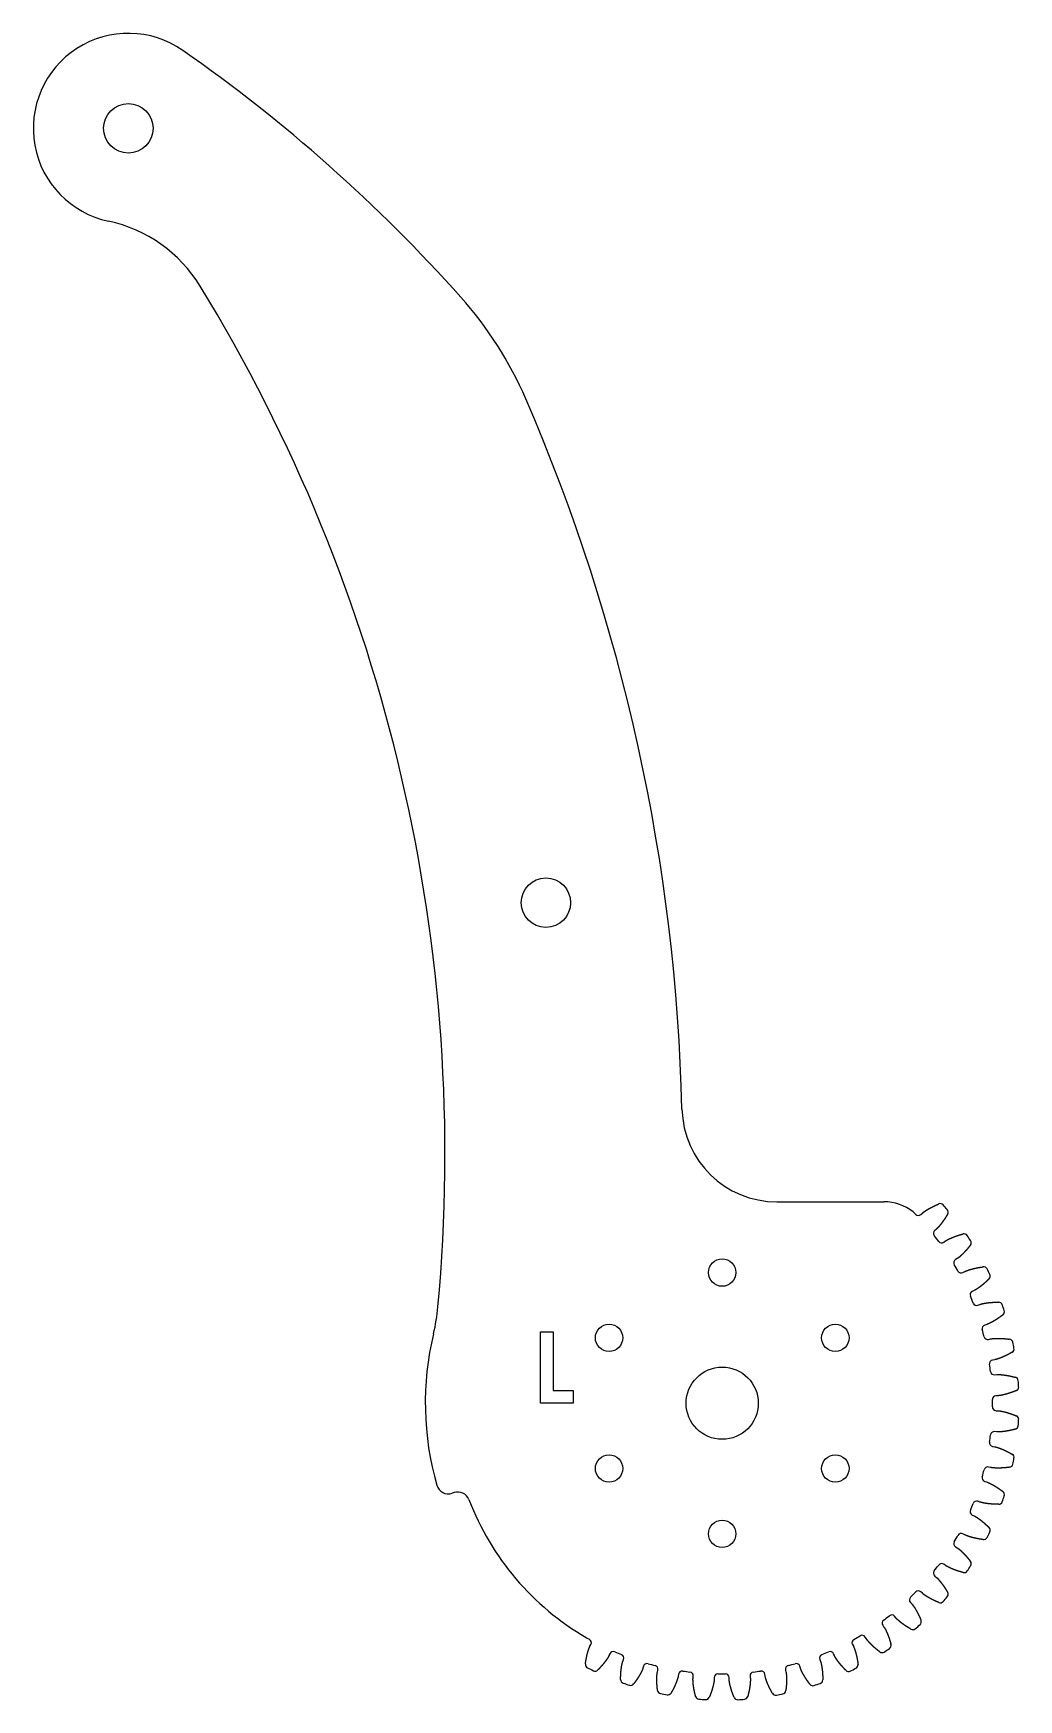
# Model space of a CAD drawing. Header units: inches. Extents: x -3.63 to 1.56, y -1.56 to 7.21.
import ezdxf

# ---------------------------------------------------------------- set-up
doc = ezdxf.new("R2010")
doc.units = ezdxf.units.IN
doc.header["$MEASUREMENT"] = 0

msp = doc.modelspace()

# ---------------------------------------------------------------- linework, layer by layer
at = {"color": 7, "linetype": 'Continuous', "lineweight": 25}
for p, q in [((0.2882, 1.06), (0.8511, 1.06)), ((1.0457, 0.993), (1.0536, 1.0005)), ((1.1271, 0.9167), (1.1186, 0.9098)), ((1.1663, 0.8476), (1.1752, 0.8541)), ((1.2371, 0.7614), (1.2278, 0.7557)), ((1.2669, 0.6878), (1.2766, 0.693)), ((1.3259, 0.593), (1.3159, 0.5886)), ((1.3459, 0.5162), (1.3561, 0.5201)), ((-0.9567, 0), (-0.9567, 0.375)), ((-0.9567, 0.375), (-0.8894, 0.375)), ((-0.8894, 0.375), (-0.8894, 0.0673)), ((1.3919, 0.4145), (1.3814, 0.4114)), ((1.4017, 0.3358), (1.4123, 0.3383)), ((1.4341, 0.229), (1.4233, 0.2272)), ((1.4335, 0.1496), (1.4444, 0.1507)), ((-0.7837, 0), (-0.9567, 0)), ((-0.8894, 0.0673), (-0.7837, 0.0673)), ((-0.7837, 0.0673), (-0.7837, 0)), ((1.4517, 0.0395), (1.4407, 0.0392)), ((1.4407, -0.0392), (1.4517, -0.0395)), ((1.4444, -0.1507), (1.4335, -0.1496)), ((1.4233, -0.2272), (1.4341, -0.229)), ((1.4123, -0.3383), (1.4017, -0.3358)), ((1.3814, -0.4114), (1.3919, -0.4145)), ((-1.4108, -0.4705), (-1.4217, -0.4741)), ((1.3561, -0.5201), (1.3459, -0.5162)), ((1.3159, -0.5886), (1.3259, -0.593)), ((1.2766, -0.693), (1.2669, -0.6878)), ((1.2278, -0.7557), (1.2371, -0.7614)), ((1.1752, -0.8541), (1.1663, -0.8476)), ((1.1186, -0.9098), (1.1271, -0.9167)), ((0.9903, -1.0484), (0.9978, -1.0563)), ((1.0536, -1.0005), (1.0457, -0.993)), ((0.914, -1.1298), (0.9071, -1.1213)), ((0.8449, -1.169), (0.8514, -1.1779)), ((-0.6957, -1.2793), (-0.6905, -1.2697)), ((0.6851, -1.2697), (0.6903, -1.2793)), ((0.7587, -1.2398), (0.7529, -1.2305)), ((-0.5913, -1.3186), (-0.5958, -1.3286)), ((-0.5228, -1.3588), (-0.5189, -1.3486)), ((-0.4141, -1.3841), (-0.4173, -1.3946)), ((0.4118, -1.3946), (0.4087, -1.3841)), ((0.5135, -1.3486), (0.5174, -1.3588)), ((0.5903, -1.3286), (0.5859, -1.3186)), ((-0.341, -1.4151), (-0.3385, -1.4044)), ((-0.23, -1.426), (-0.2317, -1.4368)), ((-0.1534, -1.4471), (-0.1523, -1.4362)), ((-0.0419, -1.4435), (-0.0422, -1.4544)), ((0.0368, -1.4544), (0.0365, -1.4435)), ((0.1469, -1.4362), (0.148, -1.4471)), ((0.2263, -1.4368), (0.2245, -1.426)), ((0.333, -1.4044), (0.3356, -1.4151))]:
    msp.add_line(p, q, dxfattribs=at)
for centre, radius in [((-3.1251, 6.7104), 0.13), ((-0.9279, 2.6345), 0.13), ((0, 0.6875), 0.072), ((-0.5954, 0.3438), 0.072), ((0.5954, 0.3438), 0.072), ((0, 0), 0.19), ((-0.5954, -0.3438), 0.072), ((0.5954, -0.3438), 0.072), ((0, -0.6875), 0.072)]:
    msp.add_circle(centre, radius, dxfattribs=at)
for centre, radius, start, end in [((-3.1251, 6.7104), 0.5, 55.125, 257.9156), ((-7.6279, 0.2497), 8.375, 41.70794, 55.125), ((-3.3868, 5.4881), 0.75, 31.48836, 77.9156), ((-10.2088, 1.3095), 8.75, 354.74476, 31.48836), ((-2.8687, 4.4912), 2, 23.4356, 41.70794), ((-10.2088, 1.3095), 10, 1.36738, 23.4356), ((0.2882, 1.56), 0.5, 181.36738, 270), ((0.8511, 0.81), 0.25, 52.1121, 90), ((-0.0008, 0.0019), 1.4219, 44.21932, 45), ((1.0322, 1.0072), 0.0195, 224.21932, 313.4427), ((1.1477, 1.0305), 0.02, 41.92081, 112.28566), ((0, 0), 1.5625, 40.71266, 41.92081), ((1.1692, 1.0061), 0.02, 330.21913, 40.71266), ((1.1309, 0.8946), 0.0195, 129.0573, 218.28068), ((-0.0006, 0.0017), 1.4219, 36.71932, 38.28068), ((1.2726, 0.8716), 0.02, 34.40753, 104.7574), ((0, 0), 1.5625, 33.20493, 34.40753), ((1.1548, 0.8635), 0.0195, 216.71932, 305.9427), ((1.2906, 0.8447), 0.02, 322.74676, 33.20493), ((1.238, 0.739), 0.0195, 121.5573, 210.78068), ((-0.0004, 0.0014), 1.4219, 29.21932, 30.78068), ((1.3757, 0.6977), 0.02, 26.89378, 97.23337), ((0, 0), 1.5625, 25.69575, 26.89378), ((1.2576, 0.705), 0.0195, 209.21932, 298.4427), ((1.39, 0.6688), 0.02, 315.27002, 25.69575), ((1.3238, 0.5707), 0.0195, 114.0573, 203.28068), ((-0.0002, 0.001), 1.4219, 21.71932, 23.28068), ((1.3389, 0.5344), 0.0195, 201.71932, 290.9427), ((1.4551, 0.5118), 0.02, 19.3798, 89.7144), ((-2.4914, 0.5996), 1, 346.46726, 354.74476), ((0, 0), 1.5625, 18.18527, 19.3798), ((1.4655, 0.4814), 0.02, 307.7881, 18.18527), ((0, 0), 1.5625, 166.46726, 196.05468), ((1.387, 0.3927), 0.0195, 106.5573, 195.78068), ((-0.0001, 0.0007), 1.4219, 14.21932, 15.78068), ((1.3972, 0.3548), 0.0195, 194.21932, 283.4427), ((1.5095, 0.3172), 0.02, 11.86583, 82.20119), ((1.5158, 0.2857), 0.02, 300.30035, 10.67366), ((0, 0), 1.5625, 10.67366, 11.86583), ((1.4264, 0.208), 0.0195, 99.0573, 188.28068), ((0, 0.0004), 1.4219, 6.71932, 8.28068), ((1.4315, 0.169), 0.0195, 186.71932, 275.9427), ((1.5381, 0.1171), 0.02, 4.3521, 74.69419), ((0, 0), 1.5625, 3.16114, 4.3521), ((1.4413, 0.0196), 0.0195, 91.5573, 180.78068), ((0, 0), 1.4219, 359.21932, 0.78068), ((1.5402, 0.0851), 0.02, 292.80632, 3.16114), ((1.4413, -0.0196), 0.0195, 179.21932, 268.4427), ((1.5402, -0.0851), 0.02, 356.83886, 67.19368), ((0, 0), 1.5625, 355.6479, 356.83886), ((0, -0.0004), 1.4219, 351.71932, 353.28068), ((1.4315, -0.169), 0.0195, 84.0573, 173.28068), ((1.5381, -0.1171), 0.02, 285.30581, 355.6479), ((1.4264, -0.208), 0.0195, 171.71932, 260.9427), ((-0.0001, -0.0007), 1.4219, 344.21932, 345.78068), ((1.3972, -0.3548), 0.0195, 76.5573, 165.78068), ((1.5095, -0.3172), 0.02, 277.79881, 348.13417), ((1.5158, -0.2857), 0.02, 349.32634, 59.69965), ((0, 0), 1.5625, 348.13417, 349.32634), ((-1.4415, -0.4148), 0.0625, 196.05468, 288.4427), ((1.387, -0.3927), 0.0195, 164.21932, 253.4427), ((-1.391, -0.5298), 0.0625, 20.84925, 108.4427), ((0, 0), 1.4259, 200.84925, 239.90553), ((1.3389, -0.5344), 0.0195, 69.0573, 158.28068), ((1.4551, -0.5118), 0.02, 270.2856, 340.6202), ((0, 0), 1.5625, 340.6202, 341.81473), ((1.4655, -0.4814), 0.02, 341.81473, 52.2119), ((1.3238, -0.5707), 0.0195, 156.71932, 245.9427), ((-0.0002, -0.001), 1.4219, 336.71932, 338.28068), ((-0.0004, -0.0014), 1.4219, 329.21932, 330.78068), ((1.2576, -0.705), 0.0195, 61.5573, 150.78068), ((0, 0), 1.5625, 333.10622, 334.30425), ((1.39, -0.6688), 0.02, 334.30425, 44.72998), ((1.238, -0.739), 0.0195, 149.21932, 238.4427), ((1.3757, -0.6977), 0.02, 262.76663, 333.10622), ((-0.0006, -0.0017), 1.4219, 321.71932, 323.28068), ((1.1548, -0.8635), 0.0195, 54.0573, 143.28068), ((0, 0), 1.5625, 325.59247, 326.79507), ((1.2906, -0.8447), 0.02, 326.79507, 37.25324), ((1.1309, -0.8946), 0.0195, 141.71932, 230.9427), ((1.2726, -0.8716), 0.02, 255.2426, 325.59247), ((1.0045, -1.0349), 0.0195, 134.21932, 223.4427), ((-0.0008, -0.0019), 1.4219, 314.21932, 315.78068), ((1.0322, -1.0072), 0.0195, 46.5573, 135.78068), ((1.1477, -1.0305), 0.02, 247.71434, 318.07919), ((0, 0), 1.5625, 318.07919, 319.28734), ((1.1692, -1.0061), 0.02, 319.28734, 29.78087), ((-0.0011, -0.0022), 1.4219, 306.71932, 308.28068), ((0.8919, -1.1336), 0.0195, 39.0573, 128.28068), ((-0.0014, -0.0024), 1.4219, 299.21932, 300.78068), ((0.7363, -1.2407), 0.0195, 31.5573, 120.78068), ((0.8608, -1.1576), 0.0195, 126.71932, 215.9427), ((1.0031, -1.1718), 0.02, 240.1828, 310.5666), ((0, 0), 1.5625, 310.5666, 311.7812), ((1.0277, -1.1502), 0.02, 311.7812, 22.31192), ((-0.0041, -0.0024), 1.4219, 240, 240.78068), ((-0.7077, -1.2604), 0.0195, 331.5573, 60.78068), ((-0.5735, -1.3266), 0.0195, 66.71932, 155.9427), ((-0.0038, -0.0025), 1.4219, 246.71932, 248.28068), ((-0.0017, -0.0025), 1.4219, 291.71932, 293.28068), ((0.568, -1.3266), 0.0195, 24.0573, 113.28068), ((0.7023, -1.2604), 0.0195, 119.21932, 208.4427), ((0.8413, -1.2928), 0.02, 232.64897, 303.05494), ((0, 0), 1.5625, 303.05494, 304.27674), ((0.8687, -1.2746), 0.02, 304.27674, 14.84541), ((-0.6999, -1.3745), 0.02, 172.38271, 243.01399), ((0, 0), 1.5625, 243.01399, 244.30442), ((-0.5372, -1.3416), 0.0195, 339.0573, 68.28068), ((-0.3954, -1.3897), 0.0195, 74.21932, 163.4427), ((-0.0034, -0.0026), 1.4219, 254.21932, 255.78068), ((-0.3575, -1.3999), 0.0195, 346.5573, 75.78068), ((0.352, -1.3999), 0.0195, 104.21932, 193.4427), ((-0.002, -0.0026), 1.4219, 284.21932, 285.78068), ((0.39, -1.3897), 0.0195, 16.5573, 105.78068), ((0.5317, -1.3416), 0.0195, 111.71932, 200.9427), ((0, 0), 1.5625, 295.54439, 296.77404), ((0.6949, -1.3771), 0.02, 296.77404, 7.38039), ((-0.6688, -1.39), 0.02, 244.30442, 315.11246), ((-0.5146, -1.4541), 0.02, 179.91154, 250.51305), ((0, 0), 1.5625, 250.51305, 251.79523), ((-0.4819, -1.4653), 0.02, 251.79523, 322.58334), ((-0.2107, -1.4291), 0.0195, 81.71932, 170.9427), ((-0.0031, -0.0027), 1.4219, 261.71932, 263.28068), ((-0.1717, -1.4342), 0.0195, 354.0573, 83.28068), ((-0.0224, -1.444), 0.0195, 89.21932, 178.4427), ((-0.0027, -0.0027), 1.4219, 269.21932, 270.78068), ((0.0169, -1.444), 0.0195, 1.5573, 90.78068), ((0.1663, -1.4342), 0.0195, 96.71932, 185.9427), ((-0.0024, -0.0027), 1.4219, 276.71932, 278.28068), ((0.2052, -1.4291), 0.0195, 9.0573, 98.28068), ((0.4776, -1.4667), 0.02, 217.57812, 288.03514), ((0, 0), 1.5625, 288.03514, 289.27315), ((0.5091, -1.4561), 0.02, 289.27315, 359.916), ((0.6651, -1.3917), 0.02, 225.11379, 295.54439), ((-0.3203, -1.5089), 0.02, 187.44215, 258.01395), ((0, 0), 1.5625, 258.01395, 259.28748), ((-0.2867, -1.5156), 0.02, 259.28748, 330.0525), ((-0.1206, -1.5378), 0.02, 194.97434, 265.51666), ((0, 0), 1.5625, 265.51666, 266.78131), ((-0.0866, -1.5401), 0.02, 266.78131, 337.52009), ((0.0813, -1.5404), 0.02, 202.50793, 273.02116), ((0, 0), 1.5625, 273.02116, 274.27682), ((0.115, -1.5382), 0.02, 274.27682, 344.98633), ((0.2818, -1.5165), 0.02, 210.04265, 280.52735), ((0, 0), 1.5625, 280.52735, 281.77408), ((0.3148, -1.51), 0.02, 281.77408, 352.4515)]:
    msp.add_arc(centre, radius, start, end, dxfattribs=at)
for points, knots in [([(1.0536, 1.0005), (1.0537, 1.0006), (1.0541, 1.0009), (1.0552, 1.0019), (1.0568, 1.0032), (1.0589, 1.0049), (1.0615, 1.0069), (1.0641, 1.0088), (1.0669, 1.0108), (1.0697, 1.0127), (1.0726, 1.0146), (1.0755, 1.0165), (1.079, 1.0187), (1.0833, 1.0213), (1.0885, 1.0243), (1.0944, 1.0275), (1.1005, 1.0308), (1.1066, 1.0339), (1.1128, 1.037), (1.1189, 1.0399), (1.1254, 1.0428), (1.1312, 1.0453), (1.136, 1.0474), (1.1388, 1.0485), (1.1401, 1.0491)], [0, 0, 0, 0, 0, 0.0053767, 0.0150837, 0.0466101, 0.0648548, 0.0921105, 0.1194762, 0.1468425, 0.1742089, 0.201575, 0.228941, 0.2563073, 0.307035, 0.3617674, 0.4164997, 0.4712319, 0.5259643, 0.5806966, 0.635429, 0.6901614, 0.7448937, 0.7912491, 0.7912491, 0.7912491, 0.7912491, 0.7912491]), ([(1.1866, 0.9962), (1.1859, 0.995), (1.1843, 0.9923), (1.1817, 0.9878), (1.1784, 0.9824), (1.1747, 0.9763), (1.171, 0.9706), (1.1671, 0.9648), (1.1632, 0.9592), (1.1592, 0.9536), (1.1552, 0.9481), (1.1516, 0.9435), (1.1484, 0.9395), (1.1458, 0.9363), (1.1436, 0.9337), (1.1413, 0.9311), (1.139, 0.9285), (1.1367, 0.926), (1.1345, 0.9237), (1.1322, 0.9214), (1.1302, 0.9195), (1.1287, 0.9181), (1.1276, 0.9171), (1.1272, 0.9168), (1.1271, 0.9167)], [0.117496, 0.117496, 0.117496, 0.117496, 0.117496, 0.1641972, 0.2189295, 0.2736619, 0.3283943, 0.3831266, 0.437859, 0.4925913, 0.5473236, 0.6020559, 0.6527836, 0.6801499, 0.707516, 0.7348821, 0.7622484, 0.7896147, 0.8169804, 0.8442361, 0.8624808, 0.8940072, 0.9037142, 0.9090909, 0.9090909, 0.9090909, 0.9090909, 0.9090909]), ([(1.1752, 0.8541), (1.1753, 0.8542), (1.1757, 0.8544), (1.1769, 0.8553), (1.1786, 0.8563), (1.181, 0.8578), (1.1838, 0.8594), (1.1866, 0.8609), (1.1896, 0.8625), (1.1927, 0.864), (1.1958, 0.8656), (1.1989, 0.867), (1.2027, 0.8688), (1.2074, 0.8708), (1.2128, 0.8731), (1.2191, 0.8755), (1.2256, 0.878), (1.232, 0.8803), (1.2386, 0.8825), (1.2451, 0.8846), (1.2519, 0.8866), (1.258, 0.8884), (1.2631, 0.8898), (1.2661, 0.8906), (1.2675, 0.891)], [0, 0, 0, 0, 0, 0.0053767, 0.0150837, 0.0466101, 0.0648548, 0.0921105, 0.1194762, 0.1468425, 0.1742089, 0.201575, 0.228941, 0.2563073, 0.307035, 0.3617674, 0.4164997, 0.4712319, 0.5259643, 0.5806966, 0.635429, 0.6901614, 0.7448937, 0.7932616, 0.7932616, 0.7932616, 0.7932616, 0.7932616]), ([(1.3066, 0.8326), (1.3057, 0.8315), (1.3038, 0.829), (1.3005, 0.8248), (1.2965, 0.8198), (1.292, 0.8143), (1.2876, 0.8091), (1.2831, 0.8039), (1.2785, 0.7988), (1.2738, 0.7937), (1.2691, 0.7889), (1.2649, 0.7847), (1.2612, 0.7812), (1.2582, 0.7784), (1.2556, 0.7761), (1.253, 0.7738), (1.2504, 0.7715), (1.2478, 0.7693), (1.2453, 0.7674), (1.2427, 0.7653), (1.2405, 0.7637), (1.2389, 0.7625), (1.2376, 0.7617), (1.2372, 0.7615), (1.2371, 0.7614)], [0.1155388, 0.1155388, 0.1155388, 0.1155388, 0.1155388, 0.1641972, 0.2189295, 0.2736619, 0.3283943, 0.3831266, 0.437859, 0.4925913, 0.5473236, 0.6020559, 0.6527836, 0.6801499, 0.707516, 0.7348821, 0.7622484, 0.7896147, 0.8169804, 0.8442361, 0.8624808, 0.8940072, 0.9037142, 0.9090909, 0.9090909, 0.9090909, 0.9090909, 0.9090909]), ([(1.2766, 0.693), (1.2767, 0.6931), (1.2771, 0.6933), (1.2785, 0.694), (1.2803, 0.6948), (1.2828, 0.6959), (1.2859, 0.6972), (1.2888, 0.6983), (1.292, 0.6995), (1.2953, 0.7006), (1.2985, 0.7017), (1.3018, 0.7028), (1.3058, 0.704), (1.3107, 0.7054), (1.3164, 0.7069), (1.3229, 0.7086), (1.3297, 0.7101), (1.3364, 0.7116), (1.3432, 0.7129), (1.3499, 0.7141), (1.3569, 0.7153), (1.3632, 0.7162), (1.3685, 0.717), (1.3717, 0.7174), (1.3732, 0.7176)], [0, 0, 0, 0, 0, 0.0053767, 0.0150837, 0.0466101, 0.0648548, 0.0921105, 0.1194762, 0.1468425, 0.1742089, 0.201575, 0.228941, 0.2563073, 0.307035, 0.3617674, 0.4164997, 0.4712319, 0.5259643, 0.5806966, 0.635429, 0.6901614, 0.7448937, 0.7949237, 0.7949237, 0.7949237, 0.7949237, 0.7949237]), ([(1.4042, 0.6547), (1.4031, 0.6537), (1.4009, 0.6514), (1.397, 0.6476), (1.3924, 0.6432), (1.3872, 0.6383), (1.3822, 0.6338), (1.377, 0.6292), (1.3718, 0.6247), (1.3664, 0.6203), (1.3611, 0.6162), (1.3564, 0.6126), (1.3524, 0.6096), (1.349, 0.6072), (1.3461, 0.6052), (1.3433, 0.6033), (1.3404, 0.6014), (1.3375, 0.5995), (1.3348, 0.5979), (1.332, 0.5962), (1.3296, 0.5949), (1.3278, 0.594), (1.3265, 0.5933), (1.326, 0.5931), (1.3259, 0.593)], [0.1139367, 0.1139367, 0.1139367, 0.1139367, 0.1139367, 0.1641972, 0.2189295, 0.2736619, 0.3283943, 0.3831266, 0.437859, 0.4925913, 0.5473236, 0.6020559, 0.6527836, 0.6801499, 0.707516, 0.7348821, 0.7622484, 0.7896147, 0.8169804, 0.8442361, 0.8624808, 0.8940072, 0.9037142, 0.9090909, 0.9090909, 0.9090909, 0.9090909, 0.9090909]), ([(1.3561, 0.5201), (1.3562, 0.5202), (1.3567, 0.5203), (1.3581, 0.5208), (1.36, 0.5214), (1.3626, 0.5222), (1.3658, 0.523), (1.3689, 0.5237), (1.3723, 0.5245), (1.3756, 0.5252), (1.379, 0.5259), (1.3824, 0.5265), (1.3865, 0.5272), (1.3915, 0.5279), (1.3974, 0.5287), (1.4041, 0.5295), (1.411, 0.5301), (1.4178, 0.5307), (1.4247, 0.5311), (1.4315, 0.5315), (1.4386, 0.5317), (1.445, 0.5318), (1.4505, 0.5319), (1.4537, 0.5319), (1.4552, 0.5318)], [0, 0, 0, 0, 0, 0.0053767, 0.0150837, 0.0466101, 0.0648548, 0.0921105, 0.1194762, 0.1468425, 0.1742089, 0.201575, 0.228941, 0.2563073, 0.307035, 0.3617674, 0.4164997, 0.4712319, 0.5259643, 0.5806966, 0.635429, 0.6901614, 0.7448937, 0.7962053, 0.7962053, 0.7962053, 0.7962053, 0.7962053]), ([(1.4777, 0.4656), (1.4765, 0.4646), (1.474, 0.4627), (1.4696, 0.4594), (1.4644, 0.4556), (1.4587, 0.4515), (1.4531, 0.4476), (1.4473, 0.4437), (1.4416, 0.44), (1.4357, 0.4363), (1.4299, 0.4329), (1.4248, 0.4299), (1.4204, 0.4275), (1.4167, 0.4255), (1.4136, 0.4239), (1.4105, 0.4224), (1.4074, 0.4209), (1.4043, 0.4195), (1.4014, 0.4182), (1.3984, 0.4169), (1.3958, 0.4159), (1.3939, 0.4152), (1.3925, 0.4147), (1.3921, 0.4146), (1.3919, 0.4145)], [0.1127185, 0.1127185, 0.1127185, 0.1127185, 0.1127185, 0.1641972, 0.2189295, 0.2736619, 0.3283943, 0.3831266, 0.437859, 0.4925913, 0.5473236, 0.6020559, 0.6527836, 0.6801499, 0.707516, 0.7348821, 0.7622484, 0.7896147, 0.8169804, 0.8442361, 0.8624808, 0.8940072, 0.9037142, 0.9090909, 0.9090909, 0.9090909, 0.9090909, 0.9090909]), ([(1.4123, 0.3383), (1.4125, 0.3383), (1.413, 0.3384), (1.4144, 0.3387), (1.4164, 0.3391), (1.4191, 0.3395), (1.4224, 0.3399), (1.4255, 0.3402), (1.4289, 0.3405), (1.4324, 0.3408), (1.4358, 0.341), (1.4393, 0.3412), (1.4434, 0.3413), (1.4485, 0.3414), (1.4544, 0.3414), (1.4611, 0.3413), (1.4681, 0.3411), (1.4749, 0.3407), (1.4818, 0.3403), (1.4886, 0.3397), (1.4956, 0.339), (1.5021, 0.3383), (1.5075, 0.3376), (1.5107, 0.3372), (1.5123, 0.337)], [0, 0, 0, 0, 0, 0.0053767, 0.0150837, 0.0466101, 0.0648548, 0.0921105, 0.1194762, 0.1468425, 0.1742089, 0.201575, 0.228941, 0.2563073, 0.307035, 0.3617674, 0.4164997, 0.4712319, 0.5259643, 0.5806966, 0.635429, 0.6901614, 0.7448937, 0.7970837, 0.7970837, 0.7970837, 0.7970837, 0.7970837]), ([(1.5259, 0.2684), (1.5245, 0.2676), (1.5218, 0.266), (1.517, 0.2633), (1.5113, 0.2602), (1.5051, 0.2568), (1.4991, 0.2537), (1.4928, 0.2506), (1.4866, 0.2477), (1.4803, 0.2448), (1.4741, 0.2422), (1.4687, 0.2399), (1.464, 0.2381), (1.4601, 0.2366), (1.4568, 0.2355), (1.4536, 0.2343), (1.4503, 0.2333), (1.447, 0.2322), (1.444, 0.2313), (1.4408, 0.2305), (1.4382, 0.2298), (1.4362, 0.2294), (1.4347, 0.2291), (1.4343, 0.229), (1.4341, 0.229)], [0.111906, 0.111906, 0.111906, 0.111906, 0.111906, 0.1641972, 0.2189295, 0.2736619, 0.3283943, 0.3831266, 0.437859, 0.4925913, 0.5473236, 0.6020559, 0.6527836, 0.6801499, 0.707516, 0.7348821, 0.7622484, 0.7896147, 0.8169804, 0.8442361, 0.8624808, 0.8940072, 0.9037142, 0.9090909, 0.9090909, 0.9090909, 0.9090909, 0.9090909]), ([(1.4444, 0.1507), (1.4446, 0.1507), (1.445, 0.1508), (1.4465, 0.1509), (1.4485, 0.1509), (1.4513, 0.151), (1.4546, 0.151), (1.4577, 0.1509), (1.4612, 0.1508), (1.4646, 0.1506), (1.468, 0.1503), (1.4715, 0.15), (1.4756, 0.1496), (1.4806, 0.1491), (1.4865, 0.1483), (1.4932, 0.1473), (1.5, 0.1462), (1.5067, 0.145), (1.5136, 0.1436), (1.5202, 0.1422), (1.5271, 0.1405), (1.5334, 0.139), (1.5387, 0.1376), (1.5418, 0.1368), (1.5433, 0.1363)], [0, 0, 0, 0, 0, 0.0053767, 0.0150837, 0.0466101, 0.0648548, 0.0921105, 0.1194762, 0.1468425, 0.1742089, 0.201575, 0.228941, 0.2563073, 0.307035, 0.3617674, 0.4164997, 0.4712319, 0.5259643, 0.5806966, 0.635429, 0.6901614, 0.7448937, 0.7975437, 0.7975437, 0.7975437, 0.7975437, 0.7975437]), ([(1.5479, 0.0666), (1.5464, 0.066), (1.5435, 0.0648), (1.5384, 0.0627), (1.5323, 0.0603), (1.5257, 0.0578), (1.5193, 0.0556), (1.5127, 0.0533), (1.5062, 0.0512), (1.4996, 0.0492), (1.4931, 0.0473), (1.4874, 0.0458), (1.4825, 0.0446), (1.4784, 0.0437), (1.4751, 0.0429), (1.4717, 0.0422), (1.4683, 0.0416), (1.4649, 0.041), (1.4618, 0.0405), (1.4585, 0.0401), (1.4558, 0.0398), (1.4538, 0.0396), (1.4523, 0.0395), (1.4519, 0.0395), (1.4517, 0.0395)], [0.1115133, 0.1115133, 0.1115133, 0.1115133, 0.1115133, 0.1641972, 0.2189295, 0.2736619, 0.3283943, 0.3831266, 0.437859, 0.4925913, 0.5473236, 0.6020559, 0.6527836, 0.6801499, 0.707516, 0.7348821, 0.7622484, 0.7896147, 0.8169804, 0.8442361, 0.8624808, 0.8940072, 0.9037142, 0.9090909, 0.9090909, 0.9090909, 0.9090909, 0.9090909]), ([(1.4517, -0.0395), (1.4519, -0.0395), (1.4523, -0.0395), (1.4538, -0.0396), (1.4558, -0.0398), (1.4585, -0.0401), (1.4618, -0.0405), (1.4649, -0.041), (1.4683, -0.0416), (1.4717, -0.0422), (1.4751, -0.0429), (1.4784, -0.0437), (1.4825, -0.0446), (1.4874, -0.0458), (1.4931, -0.0473), (1.4996, -0.0492), (1.5062, -0.0512), (1.5127, -0.0533), (1.5193, -0.0556), (1.5257, -0.0578), (1.5323, -0.0603), (1.5384, -0.0627), (1.5435, -0.0648), (1.5464, -0.066), (1.5479, -0.0666)], [0, 0, 0, 0, 0, 0.0053767, 0.0150837, 0.0466101, 0.0648548, 0.0921105, 0.1194762, 0.1468425, 0.1742089, 0.201575, 0.228941, 0.2563073, 0.307035, 0.3617674, 0.4164997, 0.4712319, 0.5259643, 0.5806966, 0.635429, 0.6901614, 0.7448937, 0.7975776, 0.7975776, 0.7975776, 0.7975776, 0.7975776]), ([(1.5433, -0.1363), (1.5418, -0.1368), (1.5387, -0.1376), (1.5334, -0.139), (1.5271, -0.1405), (1.5202, -0.1422), (1.5136, -0.1436), (1.5067, -0.145), (1.5, -0.1462), (1.4932, -0.1473), (1.4865, -0.1483), (1.4806, -0.1491), (1.4756, -0.1496), (1.4715, -0.15), (1.468, -0.1503), (1.4646, -0.1506), (1.4612, -0.1508), (1.4577, -0.1509), (1.4546, -0.151), (1.4513, -0.151), (1.4485, -0.1509), (1.4465, -0.1509), (1.445, -0.1508), (1.4446, -0.1507), (1.4444, -0.1507)], [0.1115472, 0.1115472, 0.1115472, 0.1115472, 0.1115472, 0.1641972, 0.2189295, 0.2736619, 0.3283943, 0.3831266, 0.437859, 0.4925913, 0.5473236, 0.6020559, 0.6527836, 0.6801499, 0.707516, 0.7348821, 0.7622484, 0.7896147, 0.8169804, 0.8442361, 0.8624808, 0.8940072, 0.9037142, 0.9090909, 0.9090909, 0.9090909, 0.9090909, 0.9090909]), ([(1.4341, -0.229), (1.4343, -0.229), (1.4347, -0.2291), (1.4362, -0.2294), (1.4382, -0.2298), (1.4408, -0.2305), (1.444, -0.2313), (1.447, -0.2322), (1.4503, -0.2333), (1.4536, -0.2343), (1.4568, -0.2355), (1.4601, -0.2366), (1.464, -0.2381), (1.4687, -0.2399), (1.4741, -0.2422), (1.4803, -0.2448), (1.4866, -0.2477), (1.4928, -0.2506), (1.4991, -0.2537), (1.5051, -0.2568), (1.5113, -0.2602), (1.517, -0.2633), (1.5218, -0.266), (1.5245, -0.2676), (1.5259, -0.2684)], [0, 0, 0, 0, 0, 0.0053767, 0.0150837, 0.0466101, 0.0648548, 0.0921105, 0.1194762, 0.1468425, 0.1742089, 0.201575, 0.228941, 0.2563073, 0.307035, 0.3617674, 0.4164997, 0.4712319, 0.5259643, 0.5806966, 0.635429, 0.6901614, 0.7448937, 0.7971849, 0.7971849, 0.7971849, 0.7971849, 0.7971849]), ([(1.5123, -0.337), (1.5107, -0.3372), (1.5075, -0.3376), (1.5021, -0.3383), (1.4956, -0.339), (1.4886, -0.3397), (1.4818, -0.3403), (1.4749, -0.3407), (1.4681, -0.3411), (1.4611, -0.3413), (1.4544, -0.3414), (1.4485, -0.3414), (1.4434, -0.3413), (1.4393, -0.3412), (1.4358, -0.341), (1.4324, -0.3408), (1.4289, -0.3405), (1.4255, -0.3402), (1.4224, -0.3399), (1.4191, -0.3395), (1.4164, -0.3391), (1.4144, -0.3387), (1.413, -0.3384), (1.4125, -0.3383), (1.4123, -0.3383)], [0.1120072, 0.1120072, 0.1120072, 0.1120072, 0.1120072, 0.1641972, 0.2189295, 0.2736619, 0.3283943, 0.3831266, 0.437859, 0.4925913, 0.5473236, 0.6020559, 0.6527836, 0.6801499, 0.707516, 0.7348821, 0.7622484, 0.7896147, 0.8169804, 0.8442361, 0.8624808, 0.8940072, 0.9037142, 0.9090909, 0.9090909, 0.9090909, 0.9090909, 0.9090909]), ([(1.3919, -0.4145), (1.3921, -0.4146), (1.3925, -0.4147), (1.3939, -0.4152), (1.3958, -0.4159), (1.3984, -0.4169), (1.4014, -0.4182), (1.4043, -0.4195), (1.4074, -0.4209), (1.4105, -0.4224), (1.4136, -0.4239), (1.4167, -0.4255), (1.4204, -0.4275), (1.4248, -0.4299), (1.4299, -0.4329), (1.4357, -0.4363), (1.4416, -0.44), (1.4473, -0.4437), (1.4531, -0.4476), (1.4587, -0.4515), (1.4644, -0.4556), (1.4696, -0.4594), (1.474, -0.4627), (1.4765, -0.4646), (1.4777, -0.4656)], [0, 0, 0, 0, 0, 0.0053767, 0.0150837, 0.0466101, 0.0648548, 0.0921105, 0.1194762, 0.1468425, 0.1742089, 0.201575, 0.228941, 0.2563073, 0.307035, 0.3617674, 0.4164997, 0.4712319, 0.5259643, 0.5806966, 0.635429, 0.6901614, 0.7448937, 0.7963724, 0.7963724, 0.7963724, 0.7963724, 0.7963724]), ([(1.4552, -0.5318), (1.4537, -0.5319), (1.4505, -0.5319), (1.445, -0.5318), (1.4386, -0.5317), (1.4315, -0.5315), (1.4247, -0.5311), (1.4178, -0.5307), (1.411, -0.5301), (1.4041, -0.5295), (1.3974, -0.5287), (1.3915, -0.5279), (1.3865, -0.5272), (1.3824, -0.5265), (1.379, -0.5259), (1.3756, -0.5252), (1.3723, -0.5245), (1.3689, -0.5237), (1.3658, -0.523), (1.3626, -0.5222), (1.36, -0.5214), (1.3581, -0.5208), (1.3567, -0.5203), (1.3562, -0.5202), (1.3561, -0.5201)], [0.1128856, 0.1128856, 0.1128856, 0.1128856, 0.1128856, 0.1641972, 0.2189295, 0.2736619, 0.3283943, 0.3831266, 0.437859, 0.4925913, 0.5473236, 0.6020559, 0.6527836, 0.6801499, 0.707516, 0.7348821, 0.7622484, 0.7896147, 0.8169804, 0.8442361, 0.8624808, 0.8940072, 0.9037142, 0.9090909, 0.9090909, 0.9090909, 0.9090909, 0.9090909]), ([(1.3259, -0.593), (1.326, -0.5931), (1.3265, -0.5933), (1.3278, -0.594), (1.3296, -0.5949), (1.332, -0.5962), (1.3348, -0.5979), (1.3375, -0.5995), (1.3404, -0.6014), (1.3433, -0.6033), (1.3461, -0.6052), (1.349, -0.6072), (1.3524, -0.6096), (1.3564, -0.6126), (1.3611, -0.6162), (1.3664, -0.6203), (1.3718, -0.6247), (1.377, -0.6292), (1.3822, -0.6338), (1.3872, -0.6383), (1.3924, -0.6432), (1.397, -0.6476), (1.4009, -0.6514), (1.4031, -0.6537), (1.4042, -0.6547)], [0, 0, 0, 0, 0, 0.0053767, 0.0150837, 0.0466101, 0.0648548, 0.0921105, 0.1194762, 0.1468425, 0.1742089, 0.201575, 0.228941, 0.2563073, 0.307035, 0.3617674, 0.4164997, 0.4712319, 0.5259643, 0.5806966, 0.635429, 0.6901614, 0.7448937, 0.7951542, 0.7951542, 0.7951542, 0.7951542, 0.7951542]), ([(1.3732, -0.7176), (1.3717, -0.7174), (1.3685, -0.717), (1.3632, -0.7162), (1.3569, -0.7153), (1.3499, -0.7141), (1.3432, -0.7129), (1.3364, -0.7116), (1.3297, -0.7101), (1.3229, -0.7086), (1.3164, -0.7069), (1.3107, -0.7054), (1.3058, -0.704), (1.3018, -0.7028), (1.2985, -0.7017), (1.2953, -0.7006), (1.292, -0.6995), (1.2888, -0.6983), (1.2859, -0.6972), (1.2828, -0.6959), (1.2803, -0.6948), (1.2785, -0.694), (1.2771, -0.6933), (1.2767, -0.6931), (1.2766, -0.693)], [0.1141672, 0.1141672, 0.1141672, 0.1141672, 0.1141672, 0.1641972, 0.2189295, 0.2736619, 0.3283943, 0.3831266, 0.437859, 0.4925913, 0.5473236, 0.6020559, 0.6527836, 0.6801499, 0.707516, 0.7348821, 0.7622484, 0.7896147, 0.8169804, 0.8442361, 0.8624808, 0.8940072, 0.9037142, 0.9090909, 0.9090909, 0.9090909, 0.9090909, 0.9090909]), ([(1.2371, -0.7614), (1.2372, -0.7615), (1.2376, -0.7617), (1.2389, -0.7625), (1.2405, -0.7637), (1.2427, -0.7653), (1.2453, -0.7674), (1.2478, -0.7693), (1.2504, -0.7715), (1.253, -0.7738), (1.2556, -0.7761), (1.2582, -0.7784), (1.2612, -0.7812), (1.2649, -0.7847), (1.2691, -0.7889), (1.2738, -0.7937), (1.2785, -0.7988), (1.2831, -0.8039), (1.2876, -0.8091), (1.292, -0.8143), (1.2965, -0.8198), (1.3005, -0.8248), (1.3038, -0.829), (1.3057, -0.8315), (1.3066, -0.8326)], [0, 0, 0, 0, 0, 0.0053767, 0.0150837, 0.0466101, 0.0648548, 0.0921105, 0.1194762, 0.1468425, 0.1742089, 0.201575, 0.228941, 0.2563073, 0.307035, 0.3617674, 0.4164997, 0.4712319, 0.5259643, 0.5806966, 0.635429, 0.6901614, 0.7448937, 0.7935521, 0.7935521, 0.7935521, 0.7935521, 0.7935521]), ([(1.2675, -0.891), (1.2661, -0.8906), (1.2631, -0.8898), (1.258, -0.8884), (1.2519, -0.8866), (1.2451, -0.8846), (1.2386, -0.8825), (1.232, -0.8803), (1.2256, -0.878), (1.2191, -0.8755), (1.2128, -0.8731), (1.2074, -0.8708), (1.2027, -0.8688), (1.1989, -0.867), (1.1958, -0.8656), (1.1927, -0.864), (1.1896, -0.8625), (1.1866, -0.8609), (1.1838, -0.8594), (1.181, -0.8578), (1.1786, -0.8563), (1.1769, -0.8553), (1.1757, -0.8544), (1.1753, -0.8542), (1.1752, -0.8541)], [0.1158293, 0.1158293, 0.1158293, 0.1158293, 0.1158293, 0.1641972, 0.2189295, 0.2736619, 0.3283943, 0.3831266, 0.437859, 0.4925913, 0.5473236, 0.6020559, 0.6527836, 0.6801499, 0.707516, 0.7348821, 0.7622484, 0.7896147, 0.8169804, 0.8442361, 0.8624808, 0.8940072, 0.9037142, 0.9090909, 0.9090909, 0.9090909, 0.9090909, 0.9090909]), ([(1.1271, -0.9167), (1.1272, -0.9168), (1.1276, -0.9171), (1.1287, -0.9181), (1.1302, -0.9195), (1.1322, -0.9214), (1.1345, -0.9237), (1.1367, -0.926), (1.139, -0.9285), (1.1413, -0.9311), (1.1436, -0.9337), (1.1458, -0.9363), (1.1484, -0.9395), (1.1516, -0.9435), (1.1552, -0.9481), (1.1592, -0.9536), (1.1632, -0.9592), (1.1671, -0.9648), (1.171, -0.9706), (1.1747, -0.9763), (1.1784, -0.9824), (1.1817, -0.9878), (1.1843, -0.9923), (1.1859, -0.995), (1.1866, -0.9962)], [0, 0, 0, 0, 0, 0.0053767, 0.0150837, 0.0466101, 0.0648548, 0.0921105, 0.1194762, 0.1468425, 0.1742089, 0.201575, 0.228941, 0.2563073, 0.307035, 0.3617674, 0.4164997, 0.4712319, 0.5259643, 0.5806966, 0.635429, 0.6901614, 0.7448937, 0.7915949, 0.7915949, 0.7915949, 0.7915949, 0.7915949]), ([(1.1401, -1.0491), (1.1388, -1.0485), (1.136, -1.0474), (1.1312, -1.0453), (1.1254, -1.0428), (1.1189, -1.0399), (1.1128, -1.037), (1.1066, -1.0339), (1.1005, -1.0308), (1.0944, -1.0275), (1.0885, -1.0243), (1.0833, -1.0213), (1.079, -1.0187), (1.0755, -1.0165), (1.0726, -1.0146), (1.0697, -1.0127), (1.0669, -1.0108), (1.0641, -1.0088), (1.0615, -1.0069), (1.0589, -1.0049), (1.0568, -1.0032), (1.0552, -1.0019), (1.0541, -1.0009), (1.0537, -1.0006), (1.0536, -1.0005)], [0.1178418, 0.1178418, 0.1178418, 0.1178418, 0.1178418, 0.1641972, 0.2189295, 0.2736619, 0.3283943, 0.3831266, 0.437859, 0.4925913, 0.5473236, 0.6020559, 0.6527836, 0.6801499, 0.707516, 0.7348821, 0.7622484, 0.7896147, 0.8169804, 0.8442361, 0.8624808, 0.8940072, 0.9037142, 0.9090909, 0.9090909, 0.9090909, 0.9090909, 0.9090909]), ([(0.9932, -1.1891), (0.992, -1.1885), (0.9894, -1.187), (0.985, -1.1843), (0.9796, -1.1811), (0.9736, -1.1774), (0.9679, -1.1737), (0.9621, -1.1698), (0.9565, -1.166), (0.9509, -1.1619), (0.9454, -1.1579), (0.9408, -1.1543), (0.9368, -1.1512), (0.9336, -1.1485), (0.931, -1.1463), (0.9284, -1.144), (0.9258, -1.1417), (0.9233, -1.1394), (0.921, -1.1372), (0.9186, -1.1349), (0.9167, -1.1329), (0.9154, -1.1314), (0.9144, -1.1303), (0.9141, -1.13), (0.914, -1.1298)], [0.1201676, 0.1201676, 0.1201676, 0.1201676, 0.1201676, 0.1641972, 0.2189295, 0.2736619, 0.3283943, 0.3831266, 0.437859, 0.4925913, 0.5473236, 0.6020559, 0.6527836, 0.6801499, 0.707516, 0.7348821, 0.7622484, 0.7896147, 0.8169804, 0.8442361, 0.8624808, 0.8940072, 0.9037142, 0.9090909, 0.9090909, 0.9090909, 0.9090909, 0.9090909]), ([(0.9978, -1.0563), (0.9979, -1.0564), (0.9982, -1.0568), (0.9992, -1.0579), (1.0005, -1.0595), (1.0022, -1.0616), (1.0042, -1.0642), (1.0061, -1.0668), (1.008, -1.0696), (1.01, -1.0724), (1.0119, -1.0753), (1.0137, -1.0782), (1.016, -1.0818), (1.0186, -1.0861), (1.0215, -1.0912), (1.0248, -1.0971), (1.0281, -1.1032), (1.0312, -1.1093), (1.0342, -1.1155), (1.0371, -1.1217), (1.0401, -1.1281), (1.0426, -1.1338), (1.0446, -1.1386), (1.0457, -1.1414), (1.0463, -1.1426)], [0, 0, 0, 0, 0, 0.0053767, 0.0150837, 0.0466101, 0.0648548, 0.0921105, 0.1194762, 0.1468425, 0.1742089, 0.201575, 0.228941, 0.2563073, 0.307035, 0.3617674, 0.4164997, 0.4712319, 0.5259643, 0.5806966, 0.635429, 0.6901614, 0.7448937, 0.7893188, 0.7893188, 0.7893188, 0.7893188, 0.7893188]), ([(0.8514, -1.1779), (0.8515, -1.178), (0.8517, -1.1784), (0.8525, -1.1796), (0.8536, -1.1814), (0.855, -1.1837), (0.8567, -1.1865), (0.8582, -1.1893), (0.8598, -1.1924), (0.8613, -1.1954), (0.8628, -1.1985), (0.8643, -1.2017), (0.866, -1.2055), (0.8681, -1.2101), (0.8703, -1.2155), (0.8728, -1.2218), (0.8753, -1.2283), (0.8776, -1.2347), (0.8798, -1.2413), (0.8818, -1.2478), (0.8839, -1.2546), (0.8856, -1.2605), (0.887, -1.2654), (0.8877, -1.2683), (0.8881, -1.2695)], [0, 0, 0, 0, 0, 0.0053767, 0.0150837, 0.0466101, 0.0648548, 0.0921105, 0.1194762, 0.1468425, 0.1742089, 0.201575, 0.228941, 0.2563073, 0.307035, 0.3617674, 0.4164997, 0.4712319, 0.5259643, 0.5806966, 0.635429, 0.6901614, 0.7448937, 0.7867664, 0.7867664, 0.7867664, 0.7867664, 0.7867664]), ([(-0.7198, -1.3719), (-0.7197, -1.3714), (-0.7194, -1.3691), (-0.7188, -1.3649), (-0.718, -1.3596), (-0.7168, -1.3526), (-0.7156, -1.3459), (-0.7143, -1.3391), (-0.7129, -1.3324), (-0.7113, -1.3256), (-0.7096, -1.3191), (-0.7081, -1.3134), (-0.7067, -1.3085), (-0.7055, -1.3045), (-0.7044, -1.3013), (-0.7033, -1.298), (-0.7022, -1.2947), (-0.701, -1.2915), (-0.6999, -1.2886), (-0.6986, -1.2855), (-0.6975, -1.283), (-0.6967, -1.2812), (-0.696, -1.2799), (-0.6958, -1.2794), (-0.6957, -1.2793)], [0.1468993, 0.1468993, 0.1468993, 0.1468993, 0.1468993, 0.1641972, 0.2189295, 0.2736619, 0.3283943, 0.3831266, 0.437859, 0.4925913, 0.5473236, 0.6020559, 0.6527836, 0.6801499, 0.707516, 0.7348821, 0.7622484, 0.7896147, 0.8169804, 0.8442361, 0.8624808, 0.8940072, 0.9037142, 0.9090909, 0.9090909, 0.9090909, 0.9090909, 0.9090909]), ([(0.6903, -1.2793), (0.6904, -1.2794), (0.6906, -1.2799), (0.6913, -1.2812), (0.6921, -1.283), (0.6932, -1.2855), (0.6944, -1.2886), (0.6956, -1.2915), (0.6968, -1.2947), (0.6979, -1.298), (0.699, -1.3013), (0.7, -1.3045), (0.7013, -1.3085), (0.7027, -1.3134), (0.7042, -1.3191), (0.7059, -1.3256), (0.7074, -1.3324), (0.7089, -1.3391), (0.7102, -1.3459), (0.7114, -1.3526), (0.7126, -1.3596), (0.7135, -1.3656), (0.7142, -1.3705), (0.7145, -1.3734), (0.7147, -1.3746)], [0, 0, 0, 0, 0, 0.0053767, 0.0150837, 0.0466101, 0.0648548, 0.0921105, 0.1194762, 0.1468425, 0.1742089, 0.201575, 0.228941, 0.2563073, 0.307035, 0.3617674, 0.4164997, 0.4712319, 0.5259643, 0.5806966, 0.635429, 0.6901614, 0.7448937, 0.7839857, 0.7839857, 0.7839857, 0.7839857, 0.7839857]), ([(0.8292, -1.3087), (0.8282, -1.308), (0.8259, -1.3062), (0.8219, -1.3031), (0.8171, -1.2992), (0.8116, -1.2947), (0.8064, -1.2904), (0.8012, -1.2858), (0.7961, -1.2812), (0.791, -1.2765), (0.7862, -1.2718), (0.782, -1.2676), (0.7785, -1.2639), (0.7757, -1.2609), (0.7734, -1.2583), (0.7711, -1.2558), (0.7688, -1.2531), (0.7666, -1.2505), (0.7646, -1.248), (0.7626, -1.2454), (0.761, -1.2432), (0.7598, -1.2416), (0.759, -1.2404), (0.7588, -1.24), (0.7587, -1.2398)], [0.1227631, 0.1227631, 0.1227631, 0.1227631, 0.1227631, 0.1641972, 0.2189295, 0.2736619, 0.3283943, 0.3831266, 0.437859, 0.4925913, 0.5473236, 0.6020559, 0.6527836, 0.6801499, 0.707516, 0.7348821, 0.7622484, 0.7896147, 0.8169804, 0.8442361, 0.8624808, 0.8940072, 0.9037142, 0.9090909, 0.9090909, 0.9090909, 0.9090909, 0.9090909]), ([(-0.5958, -1.3286), (-0.5958, -1.3287), (-0.596, -1.3292), (-0.5967, -1.3305), (-0.5976, -1.3323), (-0.5989, -1.3347), (-0.6006, -1.3375), (-0.6022, -1.3402), (-0.6041, -1.3431), (-0.606, -1.346), (-0.6079, -1.3489), (-0.6099, -1.3517), (-0.6123, -1.3551), (-0.6153, -1.3592), (-0.6189, -1.3639), (-0.6231, -1.3691), (-0.6275, -1.3745), (-0.6319, -1.3797), (-0.6365, -1.3849), (-0.6411, -1.3899), (-0.6459, -1.3951), (-0.6497, -1.3991), (-0.6526, -1.4021), (-0.6542, -1.4037), (-0.6546, -1.4041)], [0, 0, 0, 0, 0, 0.0053767, 0.0150837, 0.0466101, 0.0648548, 0.0921105, 0.1194762, 0.1468425, 0.1742089, 0.201575, 0.228941, 0.2563073, 0.307035, 0.3617674, 0.4164997, 0.4712319, 0.5259643, 0.5806966, 0.635429, 0.6901614, 0.7448937, 0.7626677, 0.7626677, 0.7626677, 0.7626677, 0.7626677]), ([(-0.5346, -1.4541), (-0.5346, -1.4535), (-0.5346, -1.4511), (-0.5345, -1.4468), (-0.5344, -1.4413), (-0.5342, -1.4342), (-0.5338, -1.4274), (-0.5334, -1.4205), (-0.5329, -1.4137), (-0.5322, -1.4068), (-0.5314, -1.4001), (-0.5306, -1.3942), (-0.5299, -1.3892), (-0.5292, -1.3851), (-0.5286, -1.3817), (-0.5279, -1.3783), (-0.5272, -1.375), (-0.5265, -1.3716), (-0.5257, -1.3685), (-0.5249, -1.3654), (-0.5241, -1.3627), (-0.5235, -1.3608), (-0.523, -1.3594), (-0.5229, -1.359), (-0.5228, -1.3588)], [0.1440578, 0.1440578, 0.1440578, 0.1440578, 0.1440578, 0.1641972, 0.2189295, 0.2736619, 0.3283943, 0.3831266, 0.437859, 0.4925913, 0.5473236, 0.6020559, 0.6527836, 0.6801499, 0.707516, 0.7348821, 0.7622484, 0.7896147, 0.8169804, 0.8442361, 0.8624808, 0.8940072, 0.9037142, 0.9090909, 0.9090909, 0.9090909, 0.9090909, 0.9090909]), ([(-0.4173, -1.3946), (-0.4173, -1.3948), (-0.4175, -1.3952), (-0.4179, -1.3966), (-0.4186, -1.3985), (-0.4196, -1.4011), (-0.4209, -1.4041), (-0.4222, -1.407), (-0.4236, -1.4101), (-0.4251, -1.4132), (-0.4267, -1.4163), (-0.4282, -1.4194), (-0.4302, -1.4231), (-0.4326, -1.4275), (-0.4356, -1.4326), (-0.439, -1.4384), (-0.4427, -1.4443), (-0.4464, -1.45), (-0.4503, -1.4558), (-0.4542, -1.4614), (-0.4583, -1.4671), (-0.4616, -1.4716), (-0.4642, -1.475), (-0.4656, -1.4769), (-0.466, -1.4774)], [0, 0, 0, 0, 0, 0.0053767, 0.0150837, 0.0466101, 0.0648548, 0.0921105, 0.1194762, 0.1468425, 0.1742089, 0.201575, 0.228941, 0.2563073, 0.307035, 0.3617674, 0.4164997, 0.4712319, 0.5259643, 0.5806966, 0.635429, 0.6901614, 0.7448937, 0.7655354, 0.7655354, 0.7655354, 0.7655354, 0.7655354]), ([(0.4617, -1.4789), (0.461, -1.478), (0.4593, -1.4758), (0.4564, -1.472), (0.4529, -1.4671), (0.4487, -1.4614), (0.4449, -1.4558), (0.441, -1.45), (0.4373, -1.4443), (0.4336, -1.4384), (0.4301, -1.4326), (0.4272, -1.4275), (0.4248, -1.4231), (0.4228, -1.4194), (0.4212, -1.4163), (0.4197, -1.4132), (0.4182, -1.4101), (0.4168, -1.407), (0.4155, -1.4041), (0.4142, -1.4011), (0.4132, -1.3985), (0.4125, -1.3966), (0.412, -1.3952), (0.4119, -1.3948), (0.4118, -1.3946)], [0.1285631, 0.1285631, 0.1285631, 0.1285631, 0.1285631, 0.1641972, 0.2189295, 0.2736619, 0.3283943, 0.3831266, 0.437859, 0.4925913, 0.5473236, 0.6020559, 0.6527836, 0.6801499, 0.707516, 0.7348821, 0.7622484, 0.7896147, 0.8169804, 0.8442361, 0.8624808, 0.8940072, 0.9037142, 0.9090909, 0.9090909, 0.9090909, 0.9090909, 0.9090909]), ([(0.5174, -1.3588), (0.5175, -1.359), (0.5176, -1.3594), (0.5181, -1.3608), (0.5187, -1.3627), (0.5194, -1.3654), (0.5203, -1.3685), (0.521, -1.3716), (0.5218, -1.375), (0.5225, -1.3783), (0.5231, -1.3817), (0.5238, -1.3851), (0.5244, -1.3892), (0.5252, -1.3942), (0.526, -1.4001), (0.5268, -1.4068), (0.5274, -1.4137), (0.528, -1.4205), (0.5284, -1.4274), (0.5288, -1.4342), (0.529, -1.4413), (0.5291, -1.4473), (0.5291, -1.4522), (0.5291, -1.455), (0.5291, -1.4561)], [0, 0, 0, 0, 0, 0.0053767, 0.0150837, 0.0466101, 0.0648548, 0.0921105, 0.1194762, 0.1468425, 0.1742089, 0.201575, 0.228941, 0.2563073, 0.307035, 0.3617674, 0.4164997, 0.4712319, 0.5259643, 0.5806966, 0.635429, 0.6901614, 0.7448937, 0.781029, 0.781029, 0.781029, 0.781029, 0.781029]), ([(0.651, -1.4059), (0.6502, -1.4051), (0.6482, -1.403), (0.6447, -1.3995), (0.6405, -1.3951), (0.6356, -1.3899), (0.6311, -1.3849), (0.6265, -1.3797), (0.622, -1.3745), (0.6176, -1.3691), (0.6134, -1.3639), (0.6098, -1.3592), (0.6069, -1.3551), (0.6044, -1.3517), (0.6025, -1.3489), (0.6005, -1.346), (0.5987, -1.3431), (0.5968, -1.3402), (0.5952, -1.3375), (0.5935, -1.3347), (0.5922, -1.3323), (0.5912, -1.3305), (0.5906, -1.3292), (0.5904, -1.3287), (0.5903, -1.3286)], [0.1255793, 0.1255793, 0.1255793, 0.1255793, 0.1255793, 0.1641972, 0.2189295, 0.2736619, 0.3283943, 0.3831266, 0.437859, 0.4925913, 0.5473236, 0.6020559, 0.6527836, 0.6801499, 0.707516, 0.7348821, 0.7622484, 0.7896147, 0.8169804, 0.8442361, 0.8624808, 0.8940072, 0.9037142, 0.9090909, 0.9090909, 0.9090909, 0.9090909, 0.9090909]), ([(-0.3402, -1.5115), (-0.3403, -1.5107), (-0.3406, -1.5083), (-0.3411, -1.504), (-0.3417, -1.4984), (-0.3424, -1.4913), (-0.343, -1.4846), (-0.3435, -1.4776), (-0.3438, -1.4708), (-0.344, -1.4639), (-0.3442, -1.4571), (-0.3441, -1.4512), (-0.344, -1.4462), (-0.3439, -1.442), (-0.3437, -1.4385), (-0.3435, -1.4351), (-0.3433, -1.4317), (-0.3429, -1.4282), (-0.3426, -1.4251), (-0.3422, -1.4218), (-0.3418, -1.4191), (-0.3414, -1.4171), (-0.3412, -1.4157), (-0.3411, -1.4152), (-0.341, -1.4151)], [0.1410634, 0.1410634, 0.1410634, 0.1410634, 0.1410634, 0.1641972, 0.2189295, 0.2736619, 0.3283943, 0.3831266, 0.437859, 0.4925913, 0.5473236, 0.6020559, 0.6527836, 0.6801499, 0.707516, 0.7348821, 0.7622484, 0.7896147, 0.8169804, 0.8442361, 0.8624808, 0.8940072, 0.9037142, 0.9090909, 0.9090909, 0.9090909, 0.9090909, 0.9090909]), ([(-0.2317, -1.4368), (-0.2317, -1.437), (-0.2318, -1.4374), (-0.2321, -1.4389), (-0.2325, -1.4409), (-0.2332, -1.4435), (-0.2341, -1.4467), (-0.2349, -1.4497), (-0.236, -1.453), (-0.237, -1.4563), (-0.2382, -1.4595), (-0.2393, -1.4628), (-0.2408, -1.4667), (-0.2426, -1.4714), (-0.2449, -1.4769), (-0.2476, -1.4831), (-0.2504, -1.4894), (-0.2534, -1.4955), (-0.2565, -1.5018), (-0.2596, -1.5078), (-0.2629, -1.514), (-0.2656, -1.519), (-0.2678, -1.5228), (-0.269, -1.525), (-0.2694, -1.5256)], [0, 0, 0, 0, 0, 0.0053767, 0.0150837, 0.0466101, 0.0648548, 0.0921105, 0.1194762, 0.1468425, 0.1742089, 0.201575, 0.228941, 0.2563073, 0.307035, 0.3617674, 0.4164997, 0.4712319, 0.5259643, 0.5806966, 0.635429, 0.6901614, 0.7448937, 0.7685476, 0.7685476, 0.7685476, 0.7685476, 0.7685476]), ([(-0.1399, -1.5429), (-0.1401, -1.5422), (-0.1408, -1.5397), (-0.1419, -1.5353), (-0.1433, -1.5298), (-0.1449, -1.5229), (-0.1463, -1.5163), (-0.1477, -1.5094), (-0.1489, -1.5027), (-0.1501, -1.4959), (-0.151, -1.4892), (-0.1518, -1.4833), (-0.1524, -1.4783), (-0.1528, -1.4742), (-0.153, -1.4707), (-0.1533, -1.4673), (-0.1535, -1.4639), (-0.1536, -1.4604), (-0.1537, -1.4573), (-0.1537, -1.454), (-0.1537, -1.4513), (-0.1536, -1.4492), (-0.1535, -1.4478), (-0.1534, -1.4473), (-0.1534, -1.4471)], [0.1379641, 0.1379641, 0.1379641, 0.1379641, 0.1379641, 0.1641972, 0.2189295, 0.2736619, 0.3283943, 0.3831266, 0.437859, 0.4925913, 0.5473236, 0.6020559, 0.6527836, 0.6801499, 0.707516, 0.7348821, 0.7622484, 0.7896147, 0.8169804, 0.8442361, 0.8624808, 0.8940072, 0.9037142, 0.9090909, 0.9090909, 0.9090909, 0.9090909, 0.9090909]), ([(-0.0422, -1.4544), (-0.0422, -1.4546), (-0.0422, -1.455), (-0.0423, -1.4565), (-0.0425, -1.4585), (-0.0428, -1.4613), (-0.0432, -1.4645), (-0.0437, -1.4676), (-0.0443, -1.471), (-0.045, -1.4744), (-0.0456, -1.4778), (-0.0464, -1.4811), (-0.0473, -1.4852), (-0.0485, -1.4901), (-0.05, -1.4958), (-0.0519, -1.5023), (-0.0539, -1.5089), (-0.056, -1.5155), (-0.0583, -1.522), (-0.0606, -1.5284), (-0.0631, -1.5351), (-0.0651, -1.5404), (-0.0668, -1.5446), (-0.0678, -1.547), (-0.0681, -1.5477)], [0, 0, 0, 0, 0, 0.0053767, 0.0150837, 0.0466101, 0.0648548, 0.0921105, 0.1194762, 0.1468425, 0.1742089, 0.201575, 0.228941, 0.2563073, 0.307035, 0.3617674, 0.4164997, 0.4712319, 0.5259643, 0.5806966, 0.635429, 0.6901614, 0.7448937, 0.7716558, 0.7716558, 0.7716558, 0.7716558, 0.7716558]), ([(0.0628, -1.548), (0.0625, -1.5472), (0.0615, -1.5448), (0.0597, -1.5405), (0.0576, -1.5351), (0.0551, -1.5284), (0.0528, -1.522), (0.0506, -1.5155), (0.0485, -1.5089), (0.0465, -1.5023), (0.0446, -1.4958), (0.0431, -1.4901), (0.0419, -1.4852), (0.0409, -1.4811), (0.0402, -1.4778), (0.0395, -1.4744), (0.0389, -1.471), (0.0383, -1.4676), (0.0378, -1.4645), (0.0374, -1.4613), (0.0371, -1.4585), (0.0369, -1.4565), (0.0368, -1.455), (0.0368, -1.4546), (0.0368, -1.4544)], [0.1348115, 0.1348115, 0.1348115, 0.1348115, 0.1348115, 0.1641972, 0.2189295, 0.2736619, 0.3283943, 0.3831266, 0.437859, 0.4925913, 0.5473236, 0.6020559, 0.6527836, 0.6801499, 0.707516, 0.7348821, 0.7622484, 0.7896147, 0.8169804, 0.8442361, 0.8624808, 0.8940072, 0.9037142, 0.9090909, 0.9090909, 0.9090909, 0.9090909, 0.9090909]), ([(0.148, -1.4471), (0.148, -1.4473), (0.1481, -1.4478), (0.1481, -1.4492), (0.1482, -1.4513), (0.1483, -1.454), (0.1483, -1.4573), (0.1482, -1.4604), (0.148, -1.4639), (0.1479, -1.4673), (0.1476, -1.4707), (0.1473, -1.4742), (0.1469, -1.4783), (0.1464, -1.4833), (0.1456, -1.4892), (0.1446, -1.4959), (0.1435, -1.5027), (0.1422, -1.5094), (0.1409, -1.5163), (0.1394, -1.5229), (0.1378, -1.5298), (0.1364, -1.5355), (0.1353, -1.5399), (0.1346, -1.5425), (0.1343, -1.5434)], [0, 0, 0, 0, 0, 0.0053767, 0.0150837, 0.0466101, 0.0648548, 0.0921105, 0.1194762, 0.1468425, 0.1742089, 0.201575, 0.228941, 0.2563073, 0.307035, 0.3617674, 0.4164997, 0.4712319, 0.5259643, 0.5806966, 0.635429, 0.6901614, 0.7448937, 0.7748083, 0.7748083, 0.7748083, 0.7748083, 0.7748083]), ([(0.2645, -1.5265), (0.264, -1.5257), (0.2627, -1.5233), (0.2603, -1.5192), (0.2575, -1.514), (0.2541, -1.5078), (0.251, -1.5018), (0.2479, -1.4955), (0.245, -1.4894), (0.2421, -1.4831), (0.2394, -1.4769), (0.2372, -1.4714), (0.2354, -1.4667), (0.2339, -1.4628), (0.2327, -1.4595), (0.2316, -1.4563), (0.2305, -1.453), (0.2295, -1.4497), (0.2286, -1.4467), (0.2278, -1.4435), (0.2271, -1.4409), (0.2266, -1.4389), (0.2264, -1.4374), (0.2263, -1.437), (0.2263, -1.4368)], [0.1316592, 0.1316592, 0.1316592, 0.1316592, 0.1316592, 0.1641972, 0.2189295, 0.2736619, 0.3283943, 0.3831266, 0.437859, 0.4925913, 0.5473236, 0.6020559, 0.6527836, 0.6801499, 0.707516, 0.7348821, 0.7622484, 0.7896147, 0.8169804, 0.8442361, 0.8624808, 0.8940072, 0.9037142, 0.9090909, 0.9090909, 0.9090909, 0.9090909, 0.9090909]), ([(0.3356, -1.4151), (0.3356, -1.4152), (0.3357, -1.4157), (0.336, -1.4171), (0.3364, -1.4191), (0.3368, -1.4218), (0.3372, -1.4251), (0.3375, -1.4282), (0.3378, -1.4317), (0.3381, -1.4351), (0.3383, -1.4385), (0.3385, -1.442), (0.3386, -1.4462), (0.3387, -1.4512), (0.3387, -1.4571), (0.3386, -1.4639), (0.3384, -1.4708), (0.338, -1.4776), (0.3376, -1.4846), (0.337, -1.4913), (0.3363, -1.4984), (0.3357, -1.5042), (0.3351, -1.509), (0.3347, -1.5117), (0.3346, -1.5127)], [0, 0, 0, 0, 0, 0.0053767, 0.0150837, 0.0466101, 0.0648548, 0.0921105, 0.1194762, 0.1468425, 0.1742089, 0.201575, 0.228941, 0.2563073, 0.307035, 0.3617674, 0.4164997, 0.4712319, 0.5259643, 0.5806966, 0.635429, 0.6901614, 0.7448937, 0.7779513, 0.7779513, 0.7779513, 0.7779513, 0.7779513])]:
    msp.add_open_spline(points, degree=4, knots=knots, dxfattribs=at)

doc.saveas('drawing.dxf')
